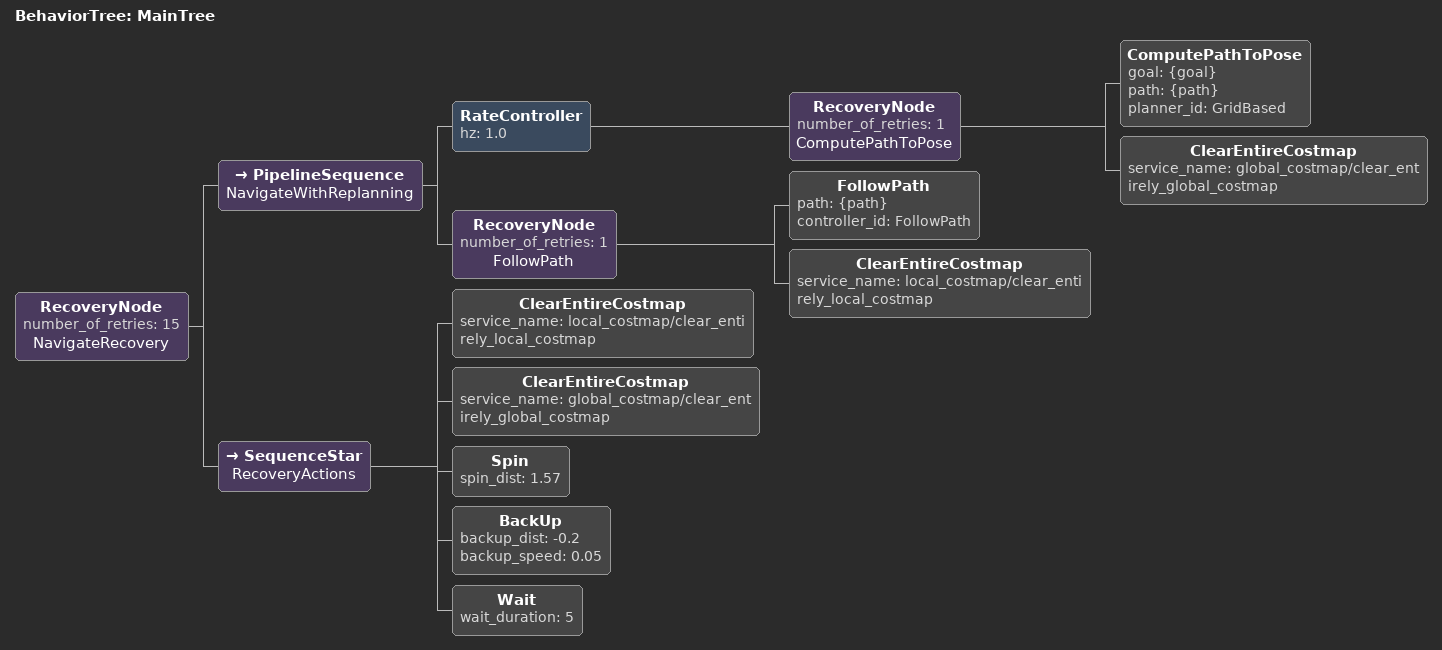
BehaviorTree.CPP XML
<!--
  This Behavior Tree replans the global path periodically at 1 Hz, and has
  recovery actions. Obtained from the official Nav2 package
-->
<root main_tree_to_execute="MainTree">
  <BehaviorTree ID="MainTree">
    <RecoveryNode number_of_retries="15" name="NavigateRecovery">
      <PipelineSequence name="NavigateWithReplanning">
        <RateController hz="1.0">
          <RecoveryNode number_of_retries="1" name="ComputePathToPose">
            <ComputePathToPose goal="{goal}" path="{path}" planner_id="GridBased"/>
            <ClearEntireCostmap service_name="global_costmap/clear_entirely_global_costmap"/>
          </RecoveryNode>
        </RateController>
        <RecoveryNode number_of_retries="1" name="FollowPath">
          <FollowPath path="{path}" controller_id="FollowPath"/>
          <ClearEntireCostmap service_name="local_costmap/clear_entirely_local_costmap"/>
        </RecoveryNode>
      </PipelineSequence>
      <SequenceStar name="RecoveryActions">
        <ClearEntireCostmap service_name="local_costmap/clear_entirely_local_costmap"/>
        <ClearEntireCostmap service_name="global_costmap/clear_entirely_global_costmap"/>
        <Spin spin_dist="1.57"/>
        <BackUp backup_dist="-0.2" backup_speed="0.05"/>
        <Wait wait_duration="5"/>
      </SequenceStar>
    </RecoveryNode>
  </BehaviorTree>
</root>
